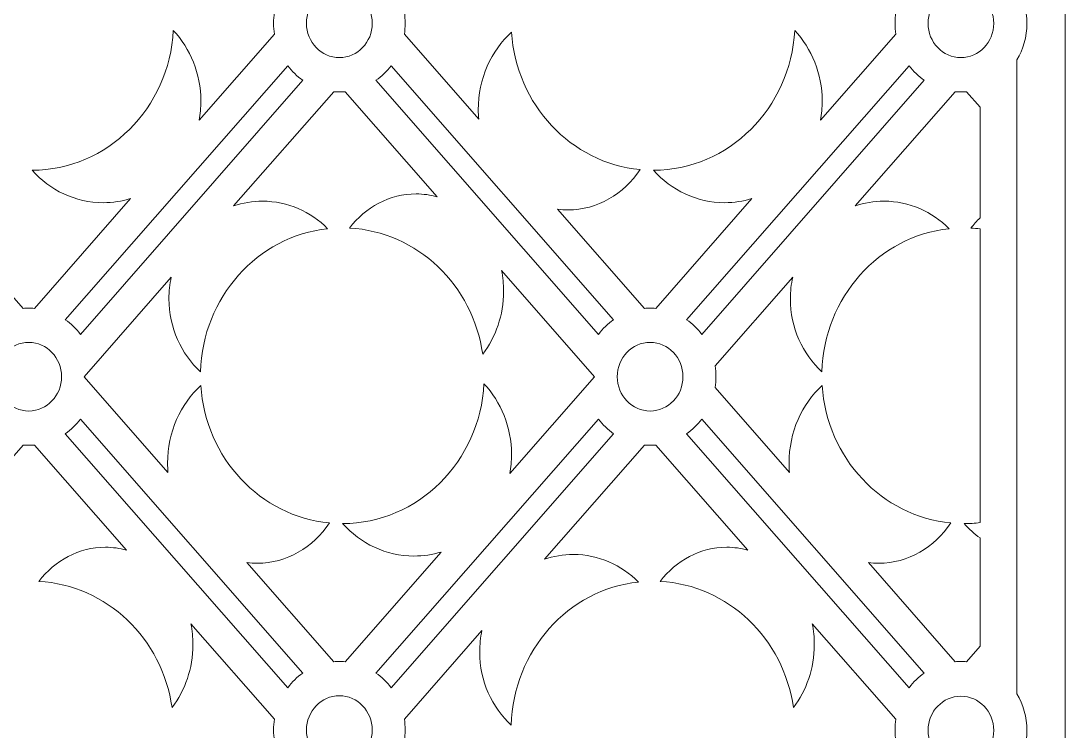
# Model space of a CAD drawing. Header units: centimetres. Extents: x 1.9 to 9.6, y -9.5 to 9.5.
# Drawn here: x 6.612 to 9.622, y -0.994 to 1.052 of the extents above; entities that cross this region are included whole.
import ezdxf

# ---------------------------------------------------------------- set-up
doc = ezdxf.new("R2010")
doc.units = ezdxf.units.CM
doc.header["$MEASUREMENT"] = 0
doc.layers.add('layer 1', color=7, linetype='Continuous')

msp = doc.modelspace()

# ---------------------------------------------------------------- linework, layer by layer
at = {"layer": 'layer 1', "color": 250, "lineweight": 9}
for points, knots in [([(1.85656, 9.5), (1.85656, 9.5), (9.62176, 9.5), (9.62176, 9.5), (9.62176, 9.5), (9.62176, 9.5), (9.62176, -9.5), (9.62176, -9.5), (9.62176, -9.5), (9.62176, -9.5), (1.85656, -9.5), (1.85656, -9.5), (1.85656, -9.5), (1.85656, -9.5), (1.85656, 9.5), (1.85656, 9.5)], [0, 0, 0, 0, 0.2, 0.2, 0.2, 0.2, 0.4, 0.4, 0.4, 0.4, 0.6, 0.6, 0.6, 0.6, 1, 1, 1, 1]), ([(7.62511, 1.04538), (7.62511, 0.99097), (7.58252, 0.94658), (7.5303, 0.94658), (7.5303, 0.94658), (7.4781, 0.94658), (7.43552, 0.99097), (7.43552, 1.04538), (7.43552, 1.04538), (7.43552, 1.0998), (7.4781, 1.14418), (7.5303, 1.14418), (7.5303, 1.14418), (7.58252, 1.14418), (7.62511, 1.0998), (7.62511, 1.04538)], [0, 0, 0, 0, 0.2, 0.2, 0.2, 0.2, 0.4, 0.4, 0.4, 0.4, 0.6, 0.6, 0.6, 0.6, 1, 1, 1, 1]), ([(9.41618, 1.04536), (9.41618, 0.99097), (9.37362, 0.94664), (9.32143, 0.94664), (9.32143, 0.94664), (9.26926, 0.94664), (9.22674, 0.99097), (9.22674, 1.04536), (9.22674, 1.04536), (9.22674, 1.09974), (9.26926, 1.14407), (9.32143, 1.14407), (9.32143, 1.14407), (9.37362, 1.14407), (9.41618, 1.09974), (9.41618, 1.04536)], [0, 0, 0, 0, 0.2, 0.2, 0.2, 0.2, 0.4, 0.4, 0.4, 0.4, 0.6, 0.6, 0.6, 0.6, 1, 1, 1, 1]), ([(9.48233, 1.15088), (9.50086, 1.12029), (9.51162, 1.0841), (9.51162, 1.04536), (9.51162, 1.04536), (9.51162, 1.00661), (9.50086, 0.97042), (9.48233, 0.93982)], [0, 0, 0, 0, 0.3333333, 0.3333333, 0.3333333, 0.3333333, 1, 1, 1, 1]), ([(7.34311, 1.01404), (7.34155, 1.02426), (7.34074, 1.03472), (7.34074, 1.04538), (7.34074, 1.04538), (7.34074, 1.05604), (7.34155, 1.06652), (7.34311, 1.07673)], [0, 0, 0, 0, 0.3333333, 0.3333333, 0.3333333, 0.3333333, 1, 1, 1, 1]), ([(9.13389, 1.01416), (9.13233, 1.02434), (9.13152, 1.03476), (9.13152, 1.04538), (9.13152, 1.04538), (9.13152, 1.05602), (9.13233, 1.06643), (9.13389, 1.07662)], [0, 0, 0, 0, 0.3333333, 0.3333333, 0.3333333, 0.3333333, 1, 1, 1, 1]), ([(6.92822, 0.54027), (6.90335, 0.53275), (6.87713, 0.52868), (6.84998, 0.52868), (6.84998, 0.52868), (6.769, 0.52868), (6.69586, 0.5647), (6.64452, 0.62213), (6.64452, 0.62213), (6.86181, 0.62264), (7.04024, 0.80141), (7.05178, 1.02509), (7.05178, 1.02509), (7.10081, 0.97232), (7.13104, 0.90053), (7.13104, 0.8216), (7.13104, 0.8216), (7.13104, 0.8026), (7.12924, 0.78403), (7.12593, 0.76603)], [0, 0, 0, 0, 0.1666667, 0.1666667, 0.1666667, 0.1666667, 0.3333333, 0.3333333, 0.3333333, 0.3333333, 0.5, 0.5, 0.5, 0.5, 0.6666667, 0.6666667, 0.6666667, 0.6666667, 1, 1, 1, 1]), ([(8.71888, 0.54027), (8.69402, 0.53275), (8.66779, 0.52868), (8.64064, 0.52868), (8.64064, 0.52868), (8.55967, 0.52868), (8.48653, 0.5647), (8.43518, 0.62213), (8.43518, 0.62213), (8.65247, 0.62264), (8.8309, 0.80141), (8.84244, 1.02509), (8.84244, 1.02509), (8.89147, 0.97232), (8.9217, 0.90053), (8.9217, 0.8216), (8.9217, 0.8216), (8.9217, 0.8026), (8.9199, 0.78403), (8.9166, 0.76603)], [0, 0, 0, 0, 0.1666667, 0.1666667, 0.1666667, 0.1666667, 0.3333333, 0.3333333, 0.3333333, 0.3333333, 0.5, 0.5, 0.5, 0.5, 0.6666667, 0.6666667, 0.6666667, 0.6666667, 1, 1, 1, 1]), ([(7.93179, 0.76954), (7.93107, 0.77833), (7.93066, 0.7872), (7.93066, 0.7962), (7.93066, 0.7962), (7.93066, 0.88624), (7.96806, 0.96686), (8.0264, 1.01981), (8.0264, 1.01981), (8.03966, 0.8112), (8.19809, 0.64287), (8.39688, 0.62394), (8.39688, 0.62394), (8.34962, 0.55353), (8.27422, 0.5078), (8.18951, 0.5078), (8.18951, 0.5078), (8.17929, 0.5078), (8.1692, 0.50848), (8.15928, 0.50979)], [0, 0, 0, 0, 0.1666667, 0.1666667, 0.1666667, 0.1666667, 0.3333333, 0.3333333, 0.3333333, 0.3333333, 0.5, 0.5, 0.5, 0.5, 0.6666667, 0.6666667, 0.6666667, 0.6666667, 1, 1, 1, 1]), ([(7.54654, 0.84851), (7.5412, 0.84803), (7.53578, 0.84777), (7.5303, 0.84777), (7.5303, 0.84777), (7.52485, 0.84777), (7.51945, 0.84803), (7.51411, 0.84851)], [0, 0, 0, 0, 0.3333333, 0.3333333, 0.3333333, 0.3333333, 1, 1, 1, 1]), ([(9.30489, 0.84851), (9.31023, 0.84803), (9.31563, 0.84777), (9.3211, 0.84777), (9.3211, 0.84777), (9.32659, 0.84777), (9.33198, 0.84803), (9.33732, 0.84851)], [0, 0, 0, 0, 0.3333333, 0.3333333, 0.3333333, 0.3333333, 1, 1, 1, 1]), ([(7.99773, 0.33332), (8.00151, 0.31405), (8.00353, 0.29408), (8.00353, 0.27356), (8.00353, 0.27356), (8.00353, 0.20449), (7.98086, 0.14112), (7.94332, 0.09215), (7.94332, 0.09215), (7.91523, 0.2906), (7.75514, 0.44527), (7.55949, 0.4555), (7.55949, 0.4555), (7.60584, 0.51563), (7.6746, 0.55385), (7.75119, 0.55385), (7.75119, 0.55385), (7.77208, 0.55385), (7.79237, 0.55099), (7.8118, 0.54564)], [0, 0, 0, 0, 0.1666667, 0.1666667, 0.1666667, 0.1666667, 0.3333333, 0.3333333, 0.3333333, 0.3333333, 0.5, 0.5, 0.5, 0.5, 0.6666667, 0.6666667, 0.6666667, 0.6666667, 1, 1, 1, 1]), ([(7.22565, 0.51915), (7.25196, 0.5281), (7.27999, 0.53296), (7.30912, 0.53296), (7.30912, 0.53296), (7.38179, 0.53296), (7.44791, 0.50273), (7.49653, 0.45374), (7.49653, 0.45374), (7.29467, 0.43194), (7.13562, 0.25599), (7.13023, 0.04132), (7.13023, 0.04132), (7.07447, 0.09295), (7.03919, 0.16812), (7.03919, 0.25163), (7.03919, 0.25163), (7.03919, 0.27302), (7.04151, 0.29386), (7.04589, 0.31389)], [0, 0, 0, 0, 0.1666667, 0.1666667, 0.1666667, 0.1666667, 0.3333333, 0.3333333, 0.3333333, 0.3333333, 0.5, 0.5, 0.5, 0.5, 0.6666667, 0.6666667, 0.6666667, 0.6666667, 1, 1, 1, 1]), ([(8.8367, 0.31389), (8.83229, 0.29386), (8.83, 0.27302), (8.83, 0.25163), (8.83, 0.25163), (8.83, 0.16812), (8.86525, 0.09295), (8.92101, 0.04132), (8.92101, 0.04132), (8.9264, 0.25599), (9.08545, 0.43194), (9.28731, 0.45374), (9.28731, 0.45374), (9.23869, 0.50273), (9.1726, 0.53296), (9.0999, 0.53296), (9.0999, 0.53296), (9.07077, 0.53296), (9.04274, 0.5281), (9.01645, 0.51915)], [0, 0, 0, 0, 0.1666667, 0.1666667, 0.1666667, 0.1666667, 0.3333333, 0.3333333, 0.3333333, 0.3333333, 0.5, 0.5, 0.5, 0.5, 0.6666667, 0.6666667, 0.6666667, 0.6666667, 1, 1, 1, 1]), ([(9.37655, 0.48489), (9.36715, 0.47581), (9.35838, 0.46599), (9.35027, 0.4555), (9.35027, 0.4555), (9.35912, 0.45504), (9.36785, 0.45427), (9.37655, 0.45322)], [0, 0, 0, 0, 0.3333333, 0.3333333, 0.3333333, 0.3333333, 1, 1, 1, 1]), ([(8.02118, -0.25215), (8.02118, -0.25215), (8.2658, 0.0272), (8.2658, 0.0272), (8.2658, 0.0272), (8.2658, 0.0272), (7.99773, 0.33332), (7.99773, 0.33332)], [0, 0, 0, 0, 0.3333333, 0.3333333, 0.3333333, 0.3333333, 1, 1, 1, 1]), ([(7.04589, 0.31389), (7.04589, 0.31389), (6.79482, 0.0272), (6.79482, 0.0272), (6.79482, 0.0272), (6.79482, 0.0272), (7.03641, -0.24864), (7.03641, -0.24864)], [0, 0, 0, 0, 0.3333333, 0.3333333, 0.3333333, 0.3333333, 1, 1, 1, 1]), ([(6.61884, 0.22407), (6.62421, 0.22455), (6.6296, 0.22481), (6.63505, 0.22481), (6.63505, 0.22481), (6.64051, 0.22481), (6.64593, 0.22455), (6.6513, 0.22407)], [0, 0, 0, 0, 0.3333333, 0.3333333, 0.3333333, 0.3333333, 1, 1, 1, 1]), ([(8.4095, 0.22407), (8.41487, 0.22455), (8.42027, 0.22481), (8.42572, 0.22481), (8.42572, 0.22481), (8.43117, 0.22481), (8.43659, 0.22455), (8.44197, 0.22407)], [0, 0, 0, 0, 0.3333333, 0.3333333, 0.3333333, 0.3333333, 1, 1, 1, 1]), ([(6.72987, 0.0272), (6.72987, -0.02721), (6.68728, -0.0716), (6.63505, -0.0716), (6.63505, -0.0716), (6.58283, -0.0716), (6.54025, -0.02721), (6.54025, 0.0272), (6.54025, 0.0272), (6.54025, 0.08163), (6.58283, 0.12602), (6.63505, 0.12602), (6.63505, 0.12602), (6.68728, 0.12602), (6.72987, 0.08163), (6.72987, 0.0272)], [0, 0, 0, 0, 0.2, 0.2, 0.2, 0.2, 0.4, 0.4, 0.4, 0.4, 0.6, 0.6, 0.6, 0.6, 1, 1, 1, 1]), ([(8.52053, 0.0272), (8.52053, -0.02721), (8.47794, -0.0716), (8.42572, -0.0716), (8.42572, -0.0716), (8.37349, -0.0716), (8.33091, -0.02721), (8.33091, 0.0272), (8.33091, 0.0272), (8.33091, 0.08163), (8.37349, 0.12602), (8.42572, 0.12602), (8.42572, 0.12602), (8.47794, 0.12602), (8.52053, 0.08163), (8.52053, 0.0272)], [0, 0, 0, 0, 0.2, 0.2, 0.2, 0.2, 0.4, 0.4, 0.4, 0.4, 0.6, 0.6, 0.6, 0.6, 1, 1, 1, 1]), ([(8.61296, -0.00402), (8.61452, 0.00616), (8.61534, 0.01658), (8.61534, 0.0272), (8.61534, 0.0272), (8.61534, 0.03782), (8.61452, 0.04825), (8.61296, 0.05843)], [0, 0, 0, 0, 0.3333333, 0.3333333, 0.3333333, 0.3333333, 1, 1, 1, 1]), ([(7.03641, -0.24864), (7.03565, -0.23985), (7.03528, -0.23097), (7.03528, -0.22198), (7.03528, -0.22198), (7.03528, -0.13193), (7.07267, -0.05132), (7.13098, 0.00163), (7.13098, 0.00163), (7.14424, -0.20698), (7.30267, -0.37531), (7.50149, -0.39425), (7.50149, -0.39425), (7.45423, -0.46466), (7.3788, -0.51039), (7.29408, -0.51039), (7.29408, -0.51039), (7.28387, -0.51039), (7.27381, -0.50969), (7.26389, -0.50841)], [0, 0, 0, 0, 0.1666667, 0.1666667, 0.1666667, 0.1666667, 0.3333333, 0.3333333, 0.3333333, 0.3333333, 0.5, 0.5, 0.5, 0.5, 0.6666667, 0.6666667, 0.6666667, 0.6666667, 1, 1, 1, 1]), ([(7.82349, -0.47789), (7.7986, -0.48544), (7.77237, -0.4895), (7.74522, -0.4895), (7.74522, -0.4895), (7.66428, -0.4895), (7.59113, -0.45346), (7.53976, -0.39605), (7.53976, -0.39605), (7.75708, -0.39554), (7.93547, -0.21678), (7.94705, 0.00691), (7.94705, 0.00691), (7.99606, -0.04585), (8.02629, -0.11765), (8.02629, -0.19659), (8.02629, -0.19659), (8.02629, -0.21558), (8.02451, -0.23415), (8.02118, -0.25215)], [0, 0, 0, 0, 0.1666667, 0.1666667, 0.1666667, 0.1666667, 0.3333333, 0.3333333, 0.3333333, 0.3333333, 0.5, 0.5, 0.5, 0.5, 0.6666667, 0.6666667, 0.6666667, 0.6666667, 1, 1, 1, 1]), ([(9.05469, -0.50841), (9.06459, -0.50969), (9.07465, -0.51039), (9.0849, -0.51039), (9.0849, -0.51039), (9.16958, -0.51039), (9.24501, -0.46466), (9.29227, -0.39425), (9.29227, -0.39425), (9.09345, -0.37531), (8.93505, -0.20698), (8.92176, 0.00163), (8.92176, 0.00163), (8.86345, -0.05132), (8.82606, -0.13193), (8.82606, -0.22198), (8.82606, -0.22198), (8.82606, -0.23097), (8.82643, -0.23985), (8.82718, -0.24864)], [0, 0, 0, 0, 0.1666667, 0.1666667, 0.1666667, 0.1666667, 0.3333333, 0.3333333, 0.3333333, 0.3333333, 0.5, 0.5, 0.5, 0.5, 0.6666667, 0.6666667, 0.6666667, 0.6666667, 1, 1, 1, 1]), ([(6.65136, -0.16966), (6.64602, -0.17014), (6.64057, -0.1704), (6.63505, -0.1704), (6.63505, -0.1704), (6.62957, -0.1704), (6.62415, -0.17014), (6.61875, -0.16966)], [0, 0, 0, 0, 0.3333333, 0.3333333, 0.3333333, 0.3333333, 1, 1, 1, 1]), ([(8.44203, -0.16968), (8.43669, -0.17015), (8.43123, -0.1704), (8.42572, -0.1704), (8.42572, -0.1704), (8.42023, -0.1704), (8.41478, -0.17015), (8.40942, -0.16968)], [0, 0, 0, 0, 0.3333333, 0.3333333, 0.3333333, 0.3333333, 1, 1, 1, 1]), ([(9.37655, -0.39323), (9.36143, -0.39504), (9.34609, -0.396), (9.33054, -0.39605), (9.33054, -0.39605), (9.3444, -0.41152), (9.35981, -0.42543), (9.37655, -0.43751)], [0, 0, 0, 0, 0.3333333, 0.3333333, 0.3333333, 0.3333333, 1, 1, 1, 1]), ([(9.37655, -0.43751), (9.37655, -0.43751), (9.37655, -0.74936), (9.37655, -0.74936), (9.37655, -0.74936), (9.37655, -0.74936), (9.33744, -0.79401), (9.33744, -0.79401)], [0, 0, 0, 0, 0.3333333, 0.3333333, 0.3333333, 0.3333333, 1, 1, 1, 1]), ([(7.10249, -0.68475), (7.10627, -0.70401), (7.1083, -0.724), (7.1083, -0.7445), (7.1083, -0.7445), (7.1083, -0.81358), (7.08558, -0.87695), (7.04803, -0.92592), (7.04803, -0.92592), (7.01998, -0.72747), (6.85987, -0.57281), (6.66424, -0.56258), (6.66424, -0.56258), (6.71061, -0.50246), (6.77936, -0.46422), (6.85592, -0.46422), (6.85592, -0.46422), (6.87681, -0.46422), (6.89709, -0.46707), (6.91653, -0.47244)], [0, 0, 0, 0, 0.1666667, 0.1666667, 0.1666667, 0.1666667, 0.3333333, 0.3333333, 0.3333333, 0.3333333, 0.5, 0.5, 0.5, 0.5, 0.6666667, 0.6666667, 0.6666667, 0.6666667, 1, 1, 1, 1]), ([(8.89316, -0.68475), (8.89693, -0.70401), (8.89896, -0.724), (8.89896, -0.7445), (8.89896, -0.7445), (8.89896, -0.81358), (8.87624, -0.87695), (8.83867, -0.92592), (8.83867, -0.92592), (8.81065, -0.72747), (8.65053, -0.57281), (8.4549, -0.56258), (8.4549, -0.56258), (8.50127, -0.50246), (8.57002, -0.46422), (8.64658, -0.46422), (8.64658, -0.46422), (8.66748, -0.46422), (8.68776, -0.46707), (8.70719, -0.47244)], [0, 0, 0, 0, 0.1666667, 0.1666667, 0.1666667, 0.1666667, 0.3333333, 0.3333333, 0.3333333, 0.3333333, 0.5, 0.5, 0.5, 0.5, 0.6666667, 0.6666667, 0.6666667, 0.6666667, 1, 1, 1, 1]), ([(8.12104, -0.49893), (8.14735, -0.48996), (8.1754, -0.4851), (8.20453, -0.4851), (8.20453, -0.4851), (8.27721, -0.4851), (8.34332, -0.51533), (8.39195, -0.56432), (8.39195, -0.56432), (8.19008, -0.58614), (8.03104, -0.76209), (8.02559, -0.97674), (8.02559, -0.97674), (7.96986, -0.92514), (7.93461, -0.84994), (7.93461, -0.76643), (7.93461, -0.76643), (7.93461, -0.74505), (7.93693, -0.72422), (7.94131, -0.70419)], [0, 0, 0, 0, 0.1666667, 0.1666667, 0.1666667, 0.1666667, 0.3333333, 0.3333333, 0.3333333, 0.3333333, 0.5, 0.5, 0.5, 0.5, 0.6666667, 0.6666667, 0.6666667, 0.6666667, 1, 1, 1, 1]), ([(7.514, -0.79401), (7.51939, -0.79353), (7.52485, -0.79326), (7.5303, -0.79326), (7.5303, -0.79326), (7.53581, -0.79326), (7.54126, -0.79353), (7.54664, -0.79401)], [0, 0, 0, 0, 0.3333333, 0.3333333, 0.3333333, 0.3333333, 1, 1, 1, 1]), ([(9.33744, -0.79401), (9.33204, -0.79353), (9.32659, -0.79326), (9.3211, -0.79326), (9.3211, -0.79326), (9.31563, -0.79326), (9.31017, -0.79353), (9.30477, -0.79401)], [0, 0, 0, 0, 0.3333333, 0.3333333, 0.3333333, 0.3333333, 1, 1, 1, 1]), ([(7.62511, -0.99087), (7.62511, -1.04529), (7.58252, -1.08966), (7.5303, -1.08966), (7.5303, -1.08966), (7.4781, -1.08966), (7.43552, -1.04529), (7.43552, -0.99087), (7.43552, -0.99087), (7.43552, -0.93645), (7.4781, -0.89206), (7.5303, -0.89206), (7.5303, -0.89206), (7.58252, -0.89206), (7.62511, -0.93645), (7.62511, -0.99087)], [0, 0, 0, 0, 0.2, 0.2, 0.2, 0.2, 0.4, 0.4, 0.4, 0.4, 0.6, 0.6, 0.6, 0.6, 1, 1, 1, 1]), ([(9.41618, -0.99201), (9.41618, -1.04638), (9.37362, -1.09073), (9.32143, -1.09073), (9.32143, -1.09073), (9.26926, -1.09073), (9.22674, -1.04638), (9.22674, -0.99201), (9.22674, -0.99201), (9.22674, -0.93763), (9.26926, -0.89328), (9.32143, -0.89328), (9.32143, -0.89328), (9.37362, -0.89328), (9.41618, -0.93763), (9.41618, -0.99201)], [0, 0, 0, 0, 0.2, 0.2, 0.2, 0.2, 0.4, 0.4, 0.4, 0.4, 0.6, 0.6, 0.6, 0.6, 1, 1, 1, 1]), ([(9.48233, -0.88648), (9.50086, -0.91706), (9.51162, -0.95327), (9.51162, -0.99201), (9.51162, -0.99201), (9.51162, -1.03074), (9.50086, -1.06694), (9.48233, -1.09753)], [0, 0, 0, 0, 0.3333333, 0.3333333, 0.3333333, 0.3333333, 1, 1, 1, 1]), ([(7.34311, -1.02221), (7.34155, -1.012), (7.34074, -1.00153), (7.34074, -0.99087), (7.34074, -0.99087), (7.34074, -0.98021), (7.34155, -0.96975), (7.34311, -0.95953)], [0, 0, 0, 0, 0.3333333, 0.3333333, 0.3333333, 0.3333333, 1, 1, 1, 1]), ([(7.71754, -0.95967), (7.71911, -0.96983), (7.71992, -0.98026), (7.71992, -0.99087), (7.71992, -0.99087), (7.71992, -1.00149), (7.71911, -1.01191), (7.71754, -1.02207)], [0, 0, 0, 0, 0.3333333, 0.3333333, 0.3333333, 0.3333333, 1, 1, 1, 1]), ([(9.13389, -1.0221), (9.13233, -1.01191), (9.13152, -1.00149), (9.13152, -0.99087), (9.13152, -0.99087), (9.13152, -0.98025), (9.13233, -0.96981), (9.13389, -0.95965)], [0, 0, 0, 0, 0.3333333, 0.3333333, 0.3333333, 0.3333333, 1, 1, 1, 1])]:
    msp.add_open_spline(points, degree=3, knots=knots, dxfattribs=at)
for points in [[(7.71754, 1.07658), (7.71911, 1.06643), (7.71992, 1.056), (7.71992, 1.04538)], [(7.71992, 1.04538), (7.71992, 1.03478), (7.71911, 1.02435), (7.71754, 1.01418)], [(7.12593, 0.76603), (7.12593, 0.76603), (7.34311, 1.01404), (7.34311, 1.01404)], [(7.71754, 1.01418), (7.71754, 1.01418), (7.93179, 0.76954), (7.93179, 0.76954)], [(8.9166, 0.76603), (8.9166, 0.76603), (9.13389, 1.01416), (9.13389, 1.01416)], [(9.48233, 0.93982), (9.48233, 0.93982), (9.48233, -0.88648), (9.48233, -0.88648)], [(7.38141, 0.92332), (7.38141, 0.92332), (6.74037, 0.19138), (6.74037, 0.19138)], [(7.42498, 0.88122), (7.40845, 0.89281), (7.39372, 0.90704), (7.38141, 0.92332)], [(7.6793, 0.9234), (7.667, 0.90707), (7.65221, 0.89282), (7.63564, 0.88122)], [(8.32041, 0.19138), (8.32041, 0.19138), (7.6793, 0.9234), (7.6793, 0.9234)], [(9.17213, 0.9234), (9.17213, 0.9234), (8.53103, 0.19138), (8.53103, 0.19138)], [(9.2158, 0.88122), (9.1992, 0.89282), (9.18446, 0.90707), (9.17213, 0.9234)], [(6.78401, 0.14927), (6.78401, 0.14927), (7.42498, 0.88122), (7.42498, 0.88122)], [(7.63564, 0.88122), (7.63564, 0.88122), (8.27672, 0.14918), (8.27672, 0.14918)], [(8.57473, 0.14919), (8.57473, 0.14919), (9.2158, 0.88122), (9.2158, 0.88122)], [(7.51411, 0.84851), (7.51411, 0.84851), (7.22565, 0.51915), (7.22565, 0.51915)], [(7.8118, 0.54564), (7.8118, 0.54564), (7.54654, 0.84851), (7.54654, 0.84851)], [(9.01645, 0.51915), (9.01645, 0.51915), (9.30489, 0.84851), (9.30489, 0.84851)], [(9.33732, 0.84851), (9.33732, 0.84851), (9.37655, 0.80376), (9.37655, 0.80376)], [(9.37655, 0.80376), (9.37655, 0.80376), (9.37655, 0.48489), (9.37655, 0.48489)], [(6.6513, 0.22407), (6.6513, 0.22407), (6.92822, 0.54027), (6.92822, 0.54027)], [(8.44197, 0.22407), (8.44197, 0.22407), (8.71888, 0.54027), (8.71888, 0.54027)], [(6.36861, 0.50979), (6.36861, 0.50979), (6.61884, 0.22407), (6.61884, 0.22407)], [(8.15928, 0.50979), (8.15928, 0.50979), (8.4095, 0.22407), (8.4095, 0.22407)], [(9.37655, 0.45322), (9.37655, 0.45322), (9.37655, -0.39323), (9.37655, -0.39323)], [(8.61296, 0.05843), (8.61296, 0.05843), (8.8367, 0.31389), (8.8367, 0.31389)], [(6.74037, 0.19138), (6.75693, 0.17979), (6.77167, 0.16556), (6.78401, 0.14927)], [(8.27672, 0.14918), (8.28907, 0.16549), (8.30381, 0.17978), (8.32041, 0.19138)], [(8.53103, 0.19138), (8.54763, 0.17978), (8.56236, 0.16551), (8.57473, 0.14919)], [(8.82718, -0.24864), (8.82718, -0.24864), (8.61296, -0.00402), (8.61296, -0.00402)], [(6.78401, -0.09486), (6.7717, -0.11112), (6.75697, -0.12534), (6.74043, -0.13693)], [(7.42493, -0.82675), (7.42493, -0.82675), (6.78401, -0.09486), (6.78401, -0.09486)], [(8.27672, -0.09478), (8.27672, -0.09478), (7.6357, -0.82675), (7.6357, -0.82675)], [(8.32035, -0.13692), (8.30378, -0.12533), (8.28907, -0.11108), (8.27672, -0.09478)], [(8.57473, -0.0948), (8.5624, -0.1111), (8.54769, -0.12533), (8.53109, -0.13693)], [(9.21574, -0.82675), (9.21574, -0.82675), (8.57473, -0.0948), (8.57473, -0.0948)], [(6.74043, -0.13693), (6.74043, -0.13693), (7.38141, -0.86881), (7.38141, -0.86881)], [(7.6793, -0.86889), (7.6793, -0.86889), (8.32035, -0.13692), (8.32035, -0.13692)], [(8.53109, -0.13693), (8.53109, -0.13693), (9.17213, -0.86889), (9.17213, -0.86889)], [(6.61875, -0.16966), (6.61875, -0.16966), (6.33037, -0.49893), (6.33037, -0.49893)], [(6.91653, -0.47244), (6.91653, -0.47244), (6.65136, -0.16966), (6.65136, -0.16966)], [(8.40942, -0.16968), (8.40942, -0.16968), (8.12104, -0.49893), (8.12104, -0.49893)], [(8.70719, -0.47244), (8.70719, -0.47244), (8.44203, -0.16968), (8.44203, -0.16968)], [(7.54664, -0.79401), (7.54664, -0.79401), (7.82349, -0.47789), (7.82349, -0.47789)], [(7.26389, -0.50841), (7.26389, -0.50841), (7.514, -0.79401), (7.514, -0.79401)], [(9.30477, -0.79401), (9.30477, -0.79401), (9.05469, -0.50841), (9.05469, -0.50841)], [(7.34311, -0.95953), (7.34311, -0.95953), (7.10249, -0.68475), (7.10249, -0.68475)], [(9.13389, -0.95965), (9.13389, -0.95965), (8.89316, -0.68475), (8.89316, -0.68475)], [(7.94131, -0.70419), (7.94131, -0.70419), (7.71754, -0.95967), (7.71754, -0.95967)], [(7.38141, -0.86881), (7.39372, -0.85253), (7.40839, -0.83832), (7.42493, -0.82675)], [(7.6357, -0.82675), (7.65226, -0.83833), (7.667, -0.85258), (7.6793, -0.86889)], [(9.17213, -0.86889), (9.18444, -0.85258), (9.19917, -0.83833), (9.21574, -0.82675)]]:
    msp.add_open_spline(points, degree=3, dxfattribs=at)

doc.saveas('drawing.dxf')
